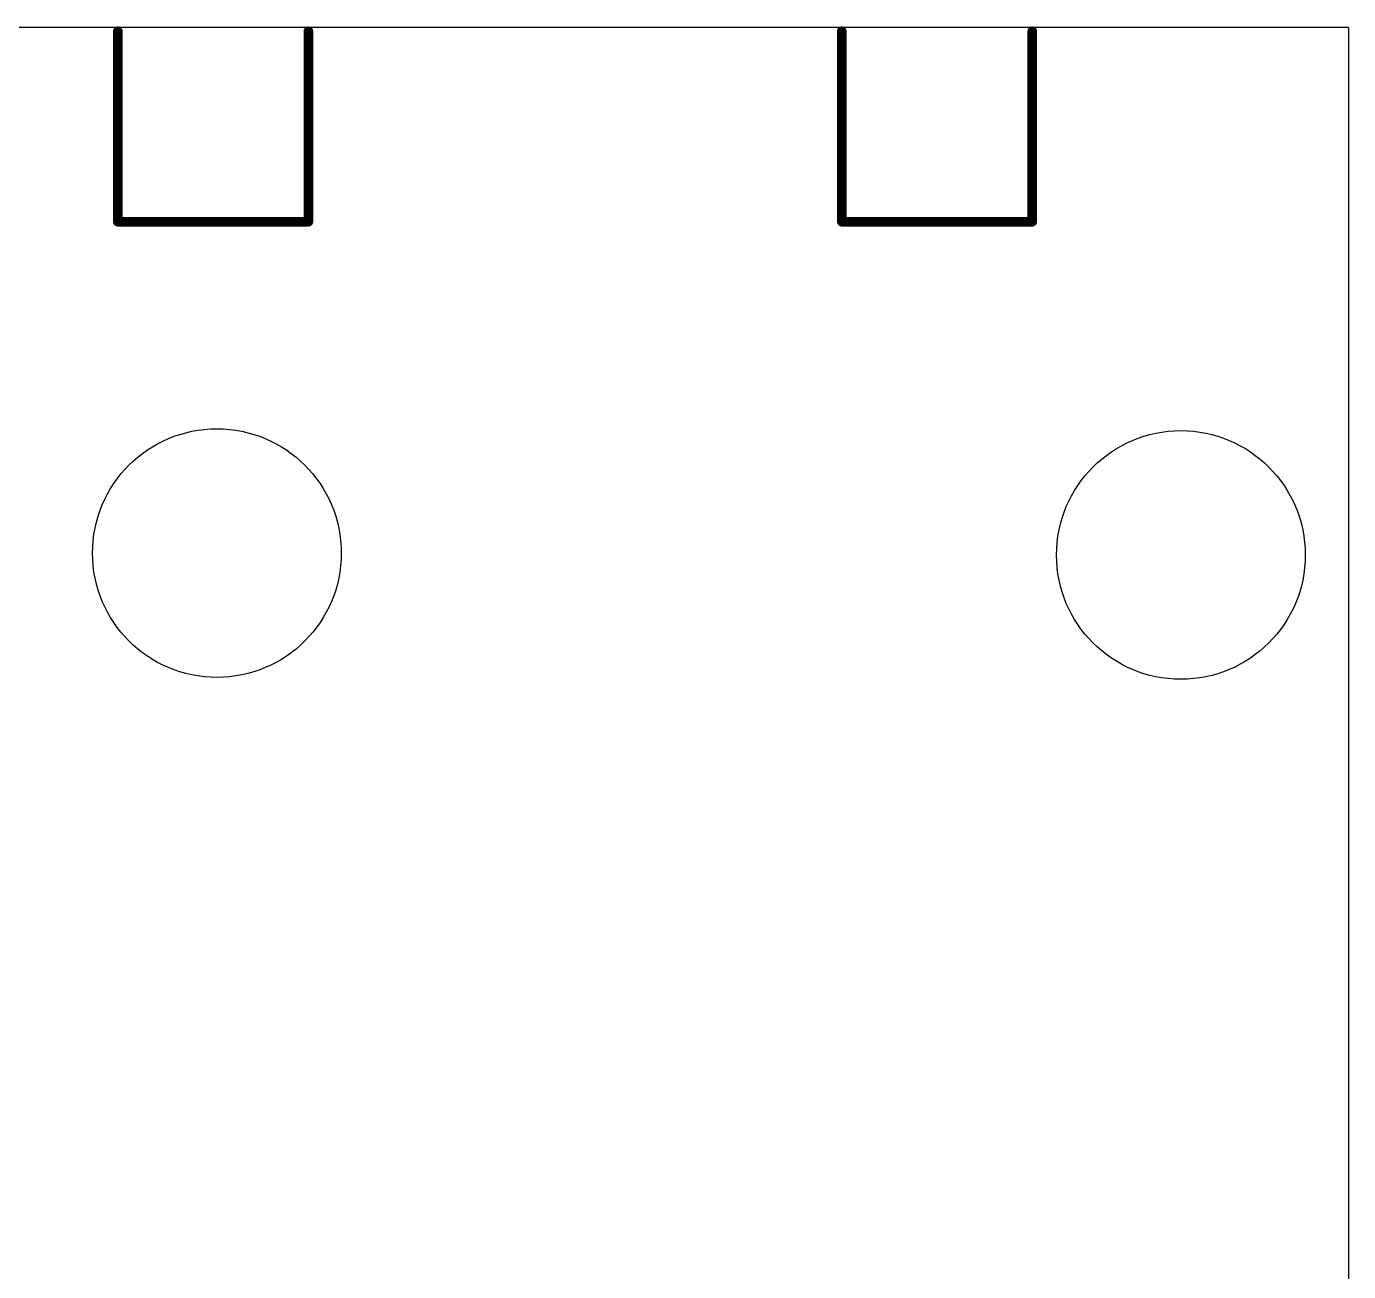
# Model space of a CAD drawing. Extents: x -47 to 149, y 1 to 249.
# Drawn here: x 114.5 to 149.2, y 216.24 to 248.93 of the extents above; entities that cross this region are included whole.
import ezdxf

# ---------------------------------------------------------------- set-up
doc = ezdxf.new("R2010")
doc.units = 0
doc.layers.add('20', color=7, linetype='CONTINUOUS')

msp = doc.modelspace()

# ---------------------------------------------------------------- linework, layer by layer
at = {"layer": '20'}
for q in [(79.4, 248.9), (149.2, 197.3)]:
    msp.add_line((149.2, 248.9), q, dxfattribs=at)
at = {"layer": '20', "const_width": 0.254}
for points in [[(116.9, 244.3), (116.9, 248.8)], [(121.9, 248.8), (121.9, 243.8)], [(135.9, 243.8), (135.9, 248.8)], [(140.9, 248.8), (140.9, 243.8)], [(116.9, 243.8), (116.9, 244.3)], [(121.9, 243.8), (116.9, 243.8)], [(140.9, 243.8), (135.9, 243.8)]]:
    msp.add_lwpolyline(points, dxfattribs=at)
at = {"layer": '20', "const_width": 0.127}
for points in [[(116.9635, 248.8, 1), (116.8365, 248.8)], [(121.9635, 248.8, 1), (121.8365, 248.8)], [(135.9635, 248.8, 1), (135.8365, 248.8)], [(140.9635, 248.8, 1), (140.8365, 248.8)], [(116.9635, 244.3, 1), (116.8365, 244.3)], [(116.8365, 244.3, 1), (116.9635, 244.3)], [(116.9, 243.8635, 1), (116.9, 243.7365)], [(116.8365, 243.8, 1), (116.9635, 243.8)], [(121.8365, 243.8, 1), (121.9635, 243.8)], [(121.9, 243.7365, 1), (121.9, 243.8635)], [(135.9, 243.8635, 1), (135.9, 243.7365)], [(135.8365, 243.8, 1), (135.9635, 243.8)], [(140.8365, 243.8, 1), (140.9635, 243.8)], [(140.9, 243.7365, 1), (140.9, 243.8635)]]:
    msp.add_lwpolyline(points, format="xyb", dxfattribs=at)
at = {"layer": '20'}
for centre in [(119.5, 235.1), (144.8, 235.05)]:
    msp.add_circle(centre, 3.2639, dxfattribs=at)

doc.saveas('drawing.dxf')
